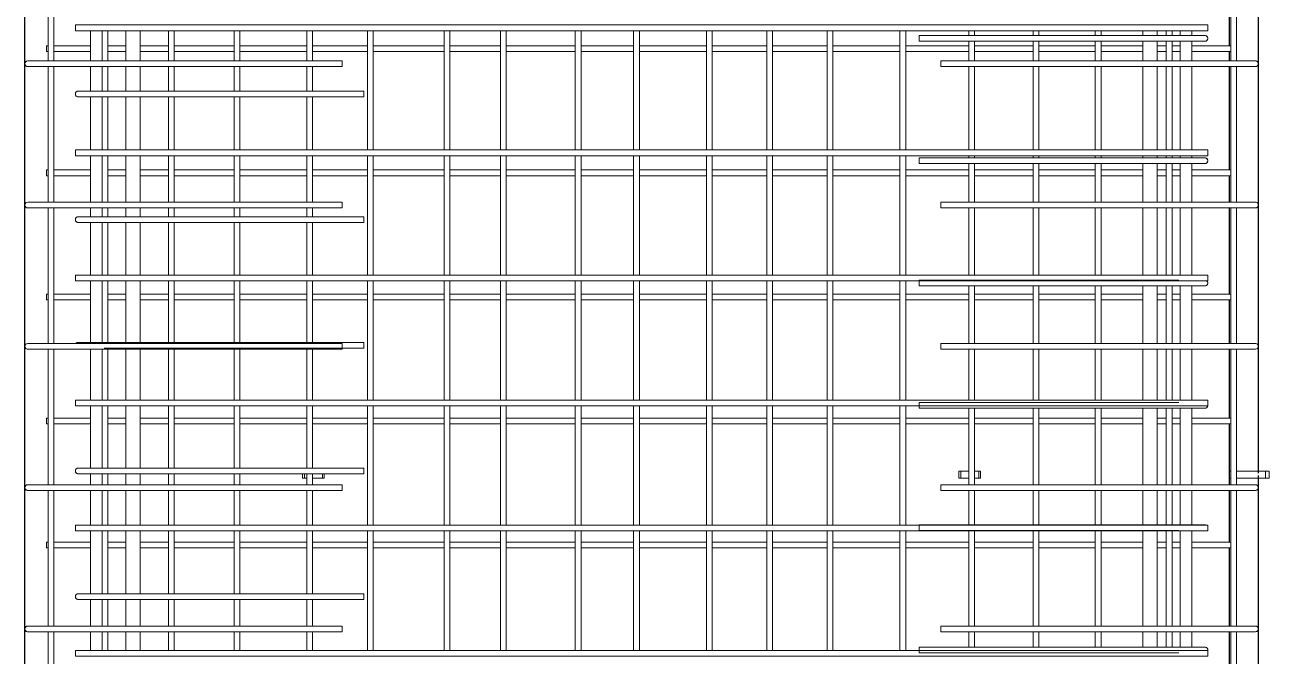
# Model space of a CAD drawing. Header units: millimetres. Extents: x 840 to 20197, y -2485 to 18696.
# Drawn here: x 2609 to 4334, y 1409 to 2283 of the extents above; entities that cross this region are included whole.
import ezdxf

# ---------------------------------------------------------------- set-up
doc = ezdxf.new("R2010")
doc.units = ezdxf.units.MM
doc.linetypes.add('Dash', pattern=[6.36, 3.18, -3.18])
for name, color, linetype, lineweight in [('A-GENM', 13, 'Continuous', 18), ('A-WALL', 113, 'Continuous', 25), ('A-WALL-HDLN', 110, 'Dash', 25), ('S-RBAR', 171, 'Continuous', 18)]:
    doc.layers.add(name, color=color, linetype=linetype, lineweight=lineweight)

# ---------------------------------------------------------------- blocks, each defined once
blk = doc.blocks.new('RR spread anchor face based - RR-SA-2_5-150-V2-Elevation Front Copy 1')
at = {"layer": 'A-GENM'}
for p, q in [((2993.8, 1655), (2993.8, 1661.1)), ((2996.3, 1661.1), (2996.3, 1655)), ((3021.3, 1661.1), (3021.3, 1655)), ((3023.8, 1661.1), (3023.8, 1655)), ((2996.3, 1655), (2993.8, 1655)), ((2999.6, 1655), (2996.3, 1655)), ((3021.3, 1655), (3007.6, 1655)), ((3023.8, 1655), (3021.3, 1655))]:
    blk.add_line(p, q, dxfattribs=at)
blk = doc.blocks.new('RR spread anchor face based - RR-SA-2_5-150-V1-Elevation Front Copy 1')
at = {"layer": 'A-GENM'}
for p, q in [((3903.8, 3140), (3906.3, 3140)), ((3903.8, 3130), (3903.8, 3140)), ((3906.3, 3140), (3917.3, 3140)), ((3906.3, 3140), (3906.3, 3130)), ((3925.3, 3140), (3931.3, 3140)), ((3931.3, 3140), (3933.8, 3140)), ((3931.3, 3140), (3931.3, 3130)), ((3933.8, 3140), (3933.8, 3130)), ((3906.3, 3130), (3903.8, 3130)), ((3917.3, 3130), (3906.3, 3130)), ((3931.3, 3130), (3925.3, 3130)), ((3933.8, 3130), (3931.3, 3130))]:
    blk.add_line(p, q, dxfattribs=at)
blk = doc.blocks.new('RR spread anchor face based - RR-SA-3_0-200-1726827-Elevation Front Copy 1')
at = {"layer": 'A-GENM'}
for p, q in [((4278.8, 3140), (4280.8, 3140)), ((4288.8, 3140), (4328.8, 3140)), ((4328.8, 3140), (4333.8, 3140)), ((4328.8, 3130), (4328.8, 3140)), ((4333.8, 3130), (4333.8, 3140)), ((4280.8, 3130), (4278.8, 3130)), ((4328.8, 3130), (4288.8, 3130)), ((4333.8, 3130), (4328.8, 3130))]:
    blk.add_line(p, q, dxfattribs=at)

msp = doc.modelspace()

# ---------------------------------------------------------------- linework, layer by layer
at = {"layer": 'A-WALL'}
for p, q in [((2608.8, -1395), (2608.8, 3660)), ((4318.8, 3130), (4318.8, 1665)), ((4278.8, 2254.3), (4278.8, 2418.2)), ((4278.8, 2233.4), (4278.8, 2246.3)), ((4278.8, 2082.3), (4278.8, 2225.4)), ((4278.8, 2037.6), (4278.8, 2074.3)), ((4278.8, 1910.3), (4278.8, 2029.6)), ((4278.8, 1841.8), (4278.8, 1902.3)), ((4278.8, 1738.4), (4278.8, 1833.8)), ((4278.8, 1646), (4278.8, 1730.4)), ((4318.8, 1655), (4318.8, 649.9)), ((4278.8, 1566.4), (4278.8, 1638)), ((4278.8, 1450.2), (4278.8, 1558.4)), ((4278.8, 1394.4), (4278.8, 1442.2))]:
    msp.add_line(p, q, dxfattribs=at)
at = {"layer": 'A-WALL-HDLN'}
msp.add_line((4318.8, 1665), (4318.8, 1655), dxfattribs=at)
at = {"layer": 'S-RBAR'}
for p, q in [((2641.1, 2233.4), (2641.1, 2421.2)), ((2649.1, 2233.4), (2649.1, 2421.2)), ((4280.8, 2233.4), (4280.8, 2421.2)), ((4288.8, 2233.4), (4288.8, 2421.2)), ((2678.8, 2283.2), (4248.8, 2283.2)), ((2678.8, 2275.2), (2678.8, 2283.2)), ((4248.8, 2275.2), (4248.8, 2283.2)), ((2678.8, 2275.2), (4248.8, 2275.2)), ((2699.8, 2233.4), (2699.8, 2275.2)), ((2715.8, 2233.4), (2715.8, 2275.2)), ((2715.9, 2233.4), (2715.9, 2275.2)), ((2723.9, 2233.4), (2723.9, 2275.2)), ((2748.8, 2233.4), (2748.8, 2275.2)), ((2768.8, 2233.4), (2768.8, 2275.2)), ((2807.8, 2233.4), (2807.8, 2275.2)), ((2815.8, 2233.4), (2815.8, 2275.2)), ((2898.9, 2233.4), (2898.9, 2275.2)), ((2906.9, 2233.4), (2906.9, 2275.2)), ((2999.6, 2233.4), (2999.6, 2275.2)), ((3007.6, 2233.4), (3007.6, 2275.2)), ((3083.6, 2109.9), (3083.6, 2275.2)), ((3091.6, 2109.9), (3091.6, 2275.2)), ((3190.1, 2109.9), (3190.1, 2275.2)), ((3198.1, 2109.9), (3198.1, 2275.2)), ((3268.2, 2109.9), (3268.2, 2275.2)), ((3276.2, 2109.9), (3276.2, 2275.2)), ((3371.9, 2109.9), (3371.9, 2275.2)), ((3379.9, 2109.9), (3379.9, 2275.2)), ((3452.8, 2109.9), (3452.8, 2275.2)), ((3460.8, 2109.9), (3460.8, 2275.2)), ((3553.7, 2109.9), (3553.7, 2275.2)), ((3561.7, 2109.9), (3561.7, 2275.2)), ((3637.4, 2109.9), (3637.4, 2275.2)), ((3645.4, 2109.9), (3645.4, 2275.2)), ((3721.1, 2109.9), (3721.1, 2275.2)), ((3729.1, 2109.9), (3729.1, 2275.2)), ((3822, 2109.9), (3822, 2275.2)), ((3830, 2109.9), (3830, 2275.2)), ((4208.8, 2268.5), (3848.8, 2268.5)), ((3848.8, 2268.5), (3848.8, 2260.5)), ((4208.8, 2260.5), (3848.8, 2260.5)), ((3917.3, 2268.5), (3917.3, 2275.2)), ((3917.3, 2233.4), (3917.3, 2260.5)), ((3925.3, 2268.5), (3925.3, 2275.2)), ((3925.3, 2233.4), (3925.3, 2260.5)), ((4006.6, 2268.5), (4006.6, 2275.2)), ((4006.6, 2233.4), (4006.6, 2260.5)), ((4014.6, 2268.5), (4014.6, 2275.2)), ((4014.6, 2233.4), (4014.6, 2260.5)), ((4092.8, 2268.5), (4092.8, 2275.2)), ((4092.8, 2233.4), (4092.8, 2260.5)), ((4100.8, 2268.5), (4100.8, 2275.2)), ((4100.8, 2233.4), (4100.8, 2260.5)), ((4158.8, 2268.5), (4158.8, 2275.2)), ((4158.8, 2233.4), (4158.8, 2260.5)), ((4178.8, 2268.5), (4178.8, 2275.2)), ((4178.8, 2233.4), (4178.8, 2260.5)), ((4191.2, 2268.5), (4191.2, 2275.2)), ((4191.2, 2233.4), (4191.2, 2260.5)), ((4199.2, 2268.5), (4199.2, 2275.2)), ((4199.2, 2233.4), (4199.2, 2260.5)), ((4208.8, 2268.5), (4244.8, 2268.5)), ((4208.8, 2260.5), (4244.8, 2260.5)), ((4210.6, 2268.5), (4210.6, 2275.2)), ((4210.6, 2233.4), (4210.6, 2260.5)), ((4226.6, 2268.5), (4226.6, 2275.2)), ((4226.6, 2233.4), (4226.6, 2260.5)), ((2638.8, 2254.3), (2641.1, 2254.3)), ((2638.8, 2246.3), (2638.8, 2254.3)), ((2638.8, 2246.3), (2641.1, 2246.3)), ((2649.1, 2254.3), (2699.8, 2254.3)), ((2649.1, 2246.3), (2699.8, 2246.3)), ((2723.9, 2254.3), (2748.8, 2254.3)), ((2723.9, 2246.3), (2748.8, 2246.3)), ((2768.8, 2254.3), (2807.8, 2254.3)), ((2768.8, 2246.3), (2807.8, 2246.3)), ((2815.8, 2254.3), (2898.9, 2254.3)), ((2815.8, 2246.3), (2898.9, 2246.3)), ((2906.9, 2254.3), (2999.6, 2254.3)), ((2906.9, 2246.3), (2999.6, 2246.3)), ((3007.6, 2254.3), (3083.6, 2254.3)), ((3007.6, 2246.3), (3083.6, 2246.3)), ((3091.6, 2254.3), (3190.1, 2254.3)), ((3091.6, 2246.3), (3190.1, 2246.3)), ((3198.1, 2254.3), (3268.2, 2254.3)), ((3198.1, 2246.3), (3268.2, 2246.3)), ((3276.2, 2254.3), (3371.9, 2254.3)), ((3276.2, 2246.3), (3371.9, 2246.3)), ((3379.9, 2254.3), (3452.8, 2254.3)), ((3379.9, 2246.3), (3452.8, 2246.3)), ((3460.8, 2254.3), (3553.7, 2254.3)), ((3460.8, 2246.3), (3553.7, 2246.3)), ((3561.7, 2254.3), (3637.4, 2254.3)), ((3561.7, 2246.3), (3637.4, 2246.3)), ((3645.4, 2254.3), (3721.1, 2254.3)), ((3645.4, 2246.3), (3721.1, 2246.3)), ((3729.1, 2254.3), (3822, 2254.3)), ((3729.1, 2246.3), (3822, 2246.3)), ((3830, 2254.3), (3917.3, 2254.3)), ((3830, 2246.3), (3917.3, 2246.3)), ((3925.3, 2254.3), (4006.6, 2254.3)), ((3925.3, 2246.3), (4006.6, 2246.3)), ((4014.6, 2254.3), (4092.8, 2254.3)), ((4014.6, 2246.3), (4092.8, 2246.3)), ((4100.8, 2254.3), (4158.8, 2254.3)), ((4100.8, 2246.3), (4158.8, 2246.3)), ((4178.8, 2254.3), (4191.2, 2254.3)), ((4178.8, 2246.3), (4191.2, 2246.3)), ((4199.2, 2254.3), (4210.6, 2254.3)), ((4199.2, 2246.3), (4210.6, 2246.3)), ((4226.6, 2254.3), (4280.8, 2254.3)), ((4226.6, 2246.3), (4280.8, 2246.3)), ((2632.8, 2233.4), (2612.8, 2233.4)), ((2632.8, 2225.4), (2612.8, 2225.4)), ((2632.8, 2233.4), (3048.8, 2233.4)), ((2632.8, 2225.4), (3048.8, 2225.4)), ((2641.1, 2037.6), (2641.1, 2225.4)), ((2649.1, 2037.6), (2649.1, 2225.4)), ((2699.8, 2191.5), (2699.8, 2225.4)), ((2715.8, 2191.5), (2715.8, 2225.4)), ((2715.9, 2191.5), (2715.9, 2225.4)), ((2723.9, 2191.5), (2723.9, 2225.4)), ((2748.8, 2191.5), (2748.8, 2225.4)), ((2768.8, 2191.5), (2768.8, 2225.4)), ((2807.8, 2191.5), (2807.8, 2225.4)), ((2815.8, 2191.5), (2815.8, 2225.4)), ((2898.9, 2191.5), (2898.9, 2225.4)), ((2906.9, 2191.5), (2906.9, 2225.4)), ((2999.6, 2191.5), (2999.6, 2225.4)), ((3007.6, 2191.5), (3007.6, 2225.4)), ((3048.8, 2225.4), (3048.8, 2233.4)), ((4294.8, 2233.4), (3878.8, 2233.4)), ((3878.8, 2233.4), (3878.8, 2225.4)), ((4294.8, 2225.4), (3878.8, 2225.4)), ((3917.3, 2109.9), (3917.3, 2225.4)), ((3925.3, 2109.9), (3925.3, 2225.4)), ((4006.6, 2109.9), (4006.6, 2225.4)), ((4014.6, 2109.9), (4014.6, 2225.4)), ((4092.8, 2109.9), (4092.8, 2225.4)), ((4100.8, 2109.9), (4100.8, 2225.4)), ((4158.8, 2109.9), (4158.8, 2225.4)), ((4178.8, 2109.9), (4178.8, 2225.4)), ((4191.2, 2109.9), (4191.2, 2225.4)), ((4199.2, 2109.9), (4199.2, 2225.4)), ((4210.6, 2109.9), (4210.6, 2225.4)), ((4226.6, 2109.9), (4226.6, 2225.4)), ((4280.8, 2037.6), (4280.8, 2225.4)), ((4288.8, 2037.6), (4288.8, 2225.4)), ((4294.8, 2233.4), (4314.8, 2233.4)), ((4294.8, 2225.4), (4314.8, 2225.4)), ((2718.8, 2191.5), (2682.8, 2191.5)), ((2718.8, 2191.5), (3078.8, 2191.5)), ((3078.8, 2183.5), (3078.8, 2191.5)), ((2718.8, 2183.5), (2682.8, 2183.5)), ((2699.8, 2109.9), (2699.8, 2183.5)), ((2715.8, 2109.9), (2715.8, 2183.5)), ((2715.9, 2109.9), (2715.9, 2183.5)), ((2718.8, 2183.5), (3078.8, 2183.5)), ((2723.9, 2109.9), (2723.9, 2183.5)), ((2748.8, 2109.9), (2748.8, 2183.5)), ((2768.8, 2109.9), (2768.8, 2183.5)), ((2807.8, 2109.9), (2807.8, 2183.5)), ((2815.8, 2109.9), (2815.8, 2183.5)), ((2898.9, 2109.9), (2898.9, 2183.5)), ((2906.9, 2109.9), (2906.9, 2183.5)), ((2999.6, 2109.9), (2999.6, 2183.5)), ((3007.6, 2109.9), (3007.6, 2183.5)), ((2678.8, 2109.9), (4248.8, 2109.9)), ((2678.8, 2101.9), (2678.8, 2109.9)), ((4248.8, 2101.9), (4248.8, 2109.9)), ((2678.8, 2101.9), (4248.8, 2101.9)), ((2699.8, 2037.6), (2699.8, 2101.9)), ((2715.8, 2037.6), (2715.8, 2101.9)), ((2715.9, 2037.6), (2715.9, 2101.9)), ((2723.9, 2037.6), (2723.9, 2101.9)), ((2748.8, 2037.6), (2748.8, 2101.9)), ((2768.8, 2037.6), (2768.8, 2101.9)), ((2807.8, 2037.6), (2807.8, 2101.9)), ((2815.8, 2037.6), (2815.8, 2101.9)), ((2898.9, 2037.6), (2898.9, 2101.9)), ((2906.9, 2037.6), (2906.9, 2101.9)), ((2999.6, 2037.6), (2999.6, 2101.9)), ((3007.6, 2037.6), (3007.6, 2101.9)), ((3083.6, 1936.6), (3083.6, 2101.9)), ((3091.6, 1936.6), (3091.6, 2101.9)), ((3190.1, 1936.6), (3190.1, 2101.9)), ((3198.1, 1936.6), (3198.1, 2101.9)), ((3268.2, 1936.6), (3268.2, 2101.9)), ((3276.2, 1936.6), (3276.2, 2101.9)), ((3371.9, 1936.6), (3371.9, 2101.9)), ((3379.9, 1936.6), (3379.9, 2101.9)), ((3452.8, 1936.6), (3452.8, 2101.9)), ((3460.8, 1936.6), (3460.8, 2101.9)), ((3553.7, 1936.6), (3553.7, 2101.9)), ((3561.7, 1936.6), (3561.7, 2101.9)), ((3637.4, 1936.6), (3637.4, 2101.9)), ((3645.4, 1936.6), (3645.4, 2101.9)), ((3721.1, 1936.6), (3721.1, 2101.9)), ((3729.1, 1936.6), (3729.1, 2101.9)), ((3822, 1936.6), (3822, 2101.9)), ((3830, 1936.6), (3830, 2101.9)), ((4208.8, 2099), (3848.8, 2099)), ((3848.8, 2099), (3848.8, 2091)), ((4208.8, 2091), (3848.8, 2091)), ((3917.3, 2099), (3917.3, 2101.9)), ((3917.3, 2037.6), (3917.3, 2091)), ((3925.3, 2099), (3925.3, 2101.9)), ((3925.3, 2037.6), (3925.3, 2091)), ((4006.6, 2099), (4006.6, 2101.9)), ((4006.6, 2037.6), (4006.6, 2091)), ((4014.6, 2099), (4014.6, 2101.9)), ((4014.6, 2037.6), (4014.6, 2091)), ((4092.8, 2099), (4092.8, 2101.9)), ((4092.8, 2037.6), (4092.8, 2091)), ((4100.8, 2099), (4100.8, 2101.9)), ((4100.8, 2037.6), (4100.8, 2091)), ((4158.8, 2099), (4158.8, 2101.9)), ((4158.8, 2037.6), (4158.8, 2091)), ((4178.8, 2099), (4178.8, 2101.9)), ((4178.8, 2037.6), (4178.8, 2091)), ((4191.2, 2099), (4191.2, 2101.9)), ((4191.2, 2037.6), (4191.2, 2091)), ((4199.2, 2099), (4199.2, 2101.9)), ((4199.2, 2037.6), (4199.2, 2091)), ((4208.8, 2099), (4244.8, 2099)), ((4208.8, 2091), (4244.8, 2091)), ((4210.6, 2099), (4210.6, 2101.9)), ((4210.6, 2037.6), (4210.6, 2091)), ((4226.6, 2099), (4226.6, 2101.9)), ((4226.6, 2037.6), (4226.6, 2091)), ((2638.8, 2082.3), (2641.1, 2082.3)), ((2638.8, 2074.3), (2638.8, 2082.3)), ((2638.8, 2074.3), (2641.1, 2074.3)), ((2649.1, 2082.3), (2699.8, 2082.3)), ((2649.1, 2074.3), (2699.8, 2074.3)), ((2723.9, 2082.3), (2748.8, 2082.3)), ((2723.9, 2074.3), (2748.8, 2074.3)), ((2768.8, 2082.3), (2807.8, 2082.3)), ((2768.8, 2074.3), (2807.8, 2074.3)), ((2815.8, 2082.3), (2898.9, 2082.3)), ((2815.8, 2074.3), (2898.9, 2074.3)), ((2906.9, 2082.3), (2999.6, 2082.3)), ((2906.9, 2074.3), (2999.6, 2074.3)), ((3007.6, 2082.3), (3083.6, 2082.3)), ((3007.6, 2074.3), (3083.6, 2074.3)), ((3091.6, 2082.3), (3190.1, 2082.3)), ((3091.6, 2074.3), (3190.1, 2074.3)), ((3198.1, 2082.3), (3268.2, 2082.3)), ((3198.1, 2074.3), (3268.2, 2074.3)), ((3276.2, 2082.3), (3371.9, 2082.3)), ((3276.2, 2074.3), (3371.9, 2074.3)), ((3379.9, 2082.3), (3452.8, 2082.3)), ((3379.9, 2074.3), (3452.8, 2074.3)), ((3460.8, 2082.3), (3553.7, 2082.3)), ((3460.8, 2074.3), (3553.7, 2074.3)), ((3561.7, 2082.3), (3637.4, 2082.3)), ((3561.7, 2074.3), (3637.4, 2074.3)), ((3645.4, 2082.3), (3721.1, 2082.3)), ((3645.4, 2074.3), (3721.1, 2074.3)), ((3729.1, 2082.3), (3822, 2082.3)), ((3729.1, 2074.3), (3822, 2074.3)), ((3830, 2082.3), (3917.3, 2082.3)), ((3830, 2074.3), (3917.3, 2074.3)), ((3925.3, 2082.3), (4006.6, 2082.3)), ((3925.3, 2074.3), (4006.6, 2074.3)), ((4014.6, 2082.3), (4092.8, 2082.3)), ((4014.6, 2074.3), (4092.8, 2074.3)), ((4100.8, 2082.3), (4158.8, 2082.3)), ((4100.8, 2074.3), (4158.8, 2074.3)), ((4178.8, 2082.3), (4191.2, 2082.3)), ((4178.8, 2074.3), (4191.2, 2074.3)), ((4199.2, 2082.3), (4210.6, 2082.3)), ((4199.2, 2074.3), (4210.6, 2074.3)), ((4226.6, 2082.3), (4280.8, 2082.3)), ((4226.6, 2074.3), (4280.8, 2074.3)), ((2632.8, 2037.6), (2612.8, 2037.6)), ((2632.8, 2037.6), (3048.8, 2037.6)), ((3048.8, 2029.6), (3048.8, 2037.6)), ((4294.8, 2037.6), (3878.8, 2037.6)), ((3878.8, 2037.6), (3878.8, 2029.6)), ((4294.8, 2037.6), (4314.8, 2037.6)), ((2632.8, 2029.6), (2612.8, 2029.6)), ((2632.8, 2029.6), (3048.8, 2029.6)), ((2641.1, 1841.8), (2641.1, 2029.6)), ((2649.1, 1841.8), (2649.1, 2029.6)), ((2699.8, 2017.4), (2699.8, 2029.6)), ((2715.8, 2017.4), (2715.8, 2029.6)), ((2715.9, 2017.4), (2715.9, 2029.6)), ((2723.9, 2017.4), (2723.9, 2029.6)), ((2748.8, 2017.4), (2748.8, 2029.6)), ((2768.8, 2017.4), (2768.8, 2029.6)), ((2807.8, 2017.4), (2807.8, 2029.6)), ((2815.8, 2017.4), (2815.8, 2029.6)), ((2898.9, 2017.4), (2898.9, 2029.6)), ((2906.9, 2017.4), (2906.9, 2029.6)), ((2999.6, 2017.4), (2999.6, 2029.6)), ((3007.6, 2017.4), (3007.6, 2029.6)), ((4294.8, 2029.6), (3878.8, 2029.6)), ((3917.3, 1936.6), (3917.3, 2029.6)), ((3925.3, 1936.6), (3925.3, 2029.6)), ((4006.6, 1936.6), (4006.6, 2029.6)), ((4014.6, 1936.6), (4014.6, 2029.6)), ((4092.8, 1936.6), (4092.8, 2029.6)), ((4100.8, 1936.6), (4100.8, 2029.6)), ((4158.8, 1936.6), (4158.8, 2029.6)), ((4178.8, 1936.6), (4178.8, 2029.6)), ((4191.2, 1936.6), (4191.2, 2029.6)), ((4199.2, 1936.6), (4199.2, 2029.6)), ((4210.6, 1936.6), (4210.6, 2029.6)), ((4226.6, 1936.6), (4226.6, 2029.6)), ((4280.8, 1841.8), (4280.8, 2029.6)), ((4288.8, 1841.8), (4288.8, 2029.6)), ((4294.8, 2029.6), (4314.8, 2029.6)), ((2718.8, 2017.4), (2682.8, 2017.4)), ((2718.8, 2009.4), (2682.8, 2009.4)), ((2699.8, 1936.6), (2699.8, 2009.4)), ((2715.8, 1936.6), (2715.8, 2009.4)), ((2715.9, 1936.6), (2715.9, 2009.4)), ((2718.8, 2017.4), (3078.8, 2017.4)), ((2718.8, 2009.4), (3078.8, 2009.4)), ((2723.9, 1936.6), (2723.9, 2009.4)), ((2748.8, 1936.6), (2748.8, 2009.4)), ((2768.8, 1936.6), (2768.8, 2009.4)), ((2807.8, 1936.6), (2807.8, 2009.4)), ((2815.8, 1936.6), (2815.8, 2009.4)), ((2898.9, 1936.6), (2898.9, 2009.4)), ((2906.9, 1936.6), (2906.9, 2009.4)), ((2999.6, 1936.6), (2999.6, 2009.4)), ((3007.6, 1936.6), (3007.6, 2009.4)), ((3078.8, 2009.4), (3078.8, 2017.4)), ((2678.8, 1936.6), (4248.8, 1936.6)), ((2678.8, 1928.6), (2678.8, 1936.6)), ((4248.8, 1928.6), (4248.8, 1936.6)), ((2678.8, 1928.6), (4248.8, 1928.6)), ((2699.8, 1843.3), (2699.8, 1928.6)), ((2715.8, 1843.3), (2715.8, 1928.6)), ((2715.9, 1843.3), (2715.9, 1928.6)), ((2723.9, 1843.3), (2723.9, 1928.6)), ((2748.8, 1843.3), (2748.8, 1928.6)), ((2768.8, 1843.3), (2768.8, 1928.6)), ((2807.8, 1843.3), (2807.8, 1928.6)), ((2815.8, 1843.3), (2815.8, 1928.6)), ((2898.9, 1843.3), (2898.9, 1928.6)), ((2906.9, 1843.3), (2906.9, 1928.6)), ((2999.6, 1843.3), (2999.6, 1928.6)), ((3007.6, 1843.3), (3007.6, 1928.6)), ((3083.6, 1763.2), (3083.6, 1928.6)), ((3091.6, 1763.2), (3091.6, 1928.6)), ((3190.1, 1763.2), (3190.1, 1928.6)), ((3198.1, 1763.2), (3198.1, 1928.6)), ((3268.2, 1763.2), (3268.2, 1928.6)), ((3276.2, 1763.2), (3276.2, 1928.6)), ((3371.9, 1763.2), (3371.9, 1928.6)), ((3379.9, 1763.2), (3379.9, 1928.6)), ((3452.8, 1763.2), (3452.8, 1928.6)), ((3460.8, 1763.2), (3460.8, 1928.6)), ((3553.7, 1763.2), (3553.7, 1928.6)), ((3561.7, 1763.2), (3561.7, 1928.6)), ((3637.4, 1763.2), (3637.4, 1928.6)), ((3645.4, 1763.2), (3645.4, 1928.6)), ((3721.1, 1763.2), (3721.1, 1928.6)), ((3729.1, 1763.2), (3729.1, 1928.6)), ((3822, 1763.2), (3822, 1928.6)), ((3830, 1763.2), (3830, 1928.6)), ((4208.8, 1929.5), (3848.8, 1929.5)), ((3848.8, 1929.5), (3848.8, 1921.5)), ((4208.8, 1921.5), (3848.8, 1921.5)), ((3917.3, 1841.8), (3917.3, 1921.5)), ((3925.3, 1841.8), (3925.3, 1921.5)), ((4006.6, 1841.8), (4006.6, 1921.5)), ((4014.6, 1841.8), (4014.6, 1921.5)), ((4092.8, 1841.8), (4092.8, 1921.5)), ((4100.8, 1841.8), (4100.8, 1921.5)), ((4158.8, 1841.8), (4158.8, 1921.5)), ((4178.8, 1841.8), (4178.8, 1921.5)), ((4191.2, 1841.8), (4191.2, 1921.5)), ((4199.2, 1841.8), (4199.2, 1921.5)), ((4208.8, 1921.5), (4244.8, 1921.5)), ((4210.6, 1841.8), (4210.6, 1921.5)), ((4226.6, 1841.8), (4226.6, 1921.5)), ((2638.8, 1910.3), (2641.1, 1910.3)), ((2638.8, 1902.3), (2638.8, 1910.3)), ((2638.8, 1902.3), (2641.1, 1902.3)), ((2649.1, 1910.3), (2699.8, 1910.3)), ((2649.1, 1902.3), (2699.8, 1902.3)), ((2723.9, 1910.3), (2748.8, 1910.3)), ((2723.9, 1902.3), (2748.8, 1902.3)), ((2768.8, 1910.3), (2807.8, 1910.3)), ((2768.8, 1902.3), (2807.8, 1902.3)), ((2815.8, 1910.3), (2898.9, 1910.3)), ((2815.8, 1902.3), (2898.9, 1902.3)), ((2906.9, 1910.3), (2999.6, 1910.3)), ((2906.9, 1902.3), (2999.6, 1902.3)), ((3007.6, 1910.3), (3083.6, 1910.3)), ((3007.6, 1902.3), (3083.6, 1902.3)), ((3091.6, 1910.3), (3190.1, 1910.3)), ((3091.6, 1902.3), (3190.1, 1902.3)), ((3198.1, 1910.3), (3268.2, 1910.3)), ((3198.1, 1902.3), (3268.2, 1902.3)), ((3276.2, 1910.3), (3371.9, 1910.3)), ((3276.2, 1902.3), (3371.9, 1902.3)), ((3379.9, 1910.3), (3452.8, 1910.3)), ((3379.9, 1902.3), (3452.8, 1902.3)), ((3460.8, 1910.3), (3553.7, 1910.3)), ((3460.8, 1902.3), (3553.7, 1902.3)), ((3561.7, 1910.3), (3637.4, 1910.3)), ((3561.7, 1902.3), (3637.4, 1902.3)), ((3645.4, 1910.3), (3721.1, 1910.3)), ((3645.4, 1902.3), (3721.1, 1902.3)), ((3729.1, 1910.3), (3822, 1910.3)), ((3729.1, 1902.3), (3822, 1902.3)), ((3830, 1910.3), (3917.3, 1910.3)), ((3830, 1902.3), (3917.3, 1902.3)), ((3925.3, 1910.3), (4006.6, 1910.3)), ((3925.3, 1902.3), (4006.6, 1902.3)), ((4014.6, 1910.3), (4092.8, 1910.3)), ((4014.6, 1902.3), (4092.8, 1902.3)), ((4100.8, 1910.3), (4158.8, 1910.3)), ((4100.8, 1902.3), (4158.8, 1902.3)), ((4178.8, 1910.3), (4191.2, 1910.3)), ((4178.8, 1902.3), (4191.2, 1902.3)), ((4199.2, 1910.3), (4210.6, 1910.3)), ((4199.2, 1902.3), (4210.6, 1902.3)), ((4226.6, 1910.3), (4280.8, 1910.3)), ((4226.6, 1902.3), (4280.8, 1902.3)), ((2632.8, 1841.8), (2612.8, 1841.8)), ((2632.8, 1833.8), (2612.8, 1833.8)), ((2632.8, 1841.8), (3048.8, 1841.8)), ((2632.8, 1833.8), (3048.8, 1833.8)), ((2641.1, 1646), (2641.1, 1833.8)), ((2649.1, 1646), (2649.1, 1833.8)), ((2718.8, 1843.3), (2682.8, 1843.3)), ((2699.8, 1763.2), (2699.8, 1833.8)), ((2715.8, 1763.2), (2715.8, 1833.8)), ((2715.9, 1763.2), (2715.9, 1833.8)), ((2718.8, 1843.3), (3078.8, 1843.3)), ((2718.8, 1835.3), (3078.8, 1835.3)), ((2723.9, 1763.2), (2723.9, 1833.8)), ((2748.8, 1763.2), (2748.8, 1833.8)), ((2768.8, 1763.2), (2768.8, 1833.8)), ((2807.8, 1763.2), (2807.8, 1833.8)), ((2815.8, 1763.2), (2815.8, 1833.8)), ((2898.9, 1763.2), (2898.9, 1833.8)), ((2906.9, 1763.2), (2906.9, 1833.8)), ((2999.6, 1763.2), (2999.6, 1833.8)), ((3007.6, 1763.2), (3007.6, 1833.8)), ((3048.8, 1833.8), (3048.8, 1841.8)), ((3078.8, 1835.3), (3078.8, 1843.3)), ((4294.8, 1841.8), (3878.8, 1841.8)), ((3878.8, 1841.8), (3878.8, 1833.8)), ((4294.8, 1833.8), (3878.8, 1833.8)), ((3917.3, 1763.2), (3917.3, 1833.8)), ((3925.3, 1763.2), (3925.3, 1833.8)), ((4006.6, 1763.2), (4006.6, 1833.8)), ((4014.6, 1763.2), (4014.6, 1833.8)), ((4092.8, 1763.2), (4092.8, 1833.8)), ((4100.8, 1763.2), (4100.8, 1833.8)), ((4158.8, 1763.2), (4158.8, 1833.8)), ((4178.8, 1763.2), (4178.8, 1833.8)), ((4191.2, 1763.2), (4191.2, 1833.8)), ((4199.2, 1763.2), (4199.2, 1833.8)), ((4210.6, 1763.2), (4210.6, 1833.8)), ((4226.6, 1763.2), (4226.6, 1833.8)), ((4280.8, 1646), (4280.8, 1833.8)), ((4288.8, 1646), (4288.8, 1833.8)), ((4294.8, 1841.8), (4314.8, 1841.8)), ((4294.8, 1833.8), (4314.8, 1833.8)), ((2678.8, 1763.2), (4248.8, 1763.2)), ((2678.8, 1755.2), (2678.8, 1763.2)), ((4208.8, 1760), (3848.8, 1760)), ((3848.8, 1760), (3848.8, 1752)), ((4248.8, 1755.2), (4248.8, 1763.2)), ((2678.8, 1755.2), (4248.8, 1755.2)), ((2699.8, 1669.1), (2699.8, 1755.2)), ((2715.8, 1669.1), (2715.8, 1755.2)), ((2715.9, 1669.1), (2715.9, 1755.2)), ((2723.9, 1669.1), (2723.9, 1755.2)), ((2748.8, 1669.1), (2748.8, 1755.2)), ((2768.8, 1669.1), (2768.8, 1755.2)), ((2807.8, 1669.1), (2807.8, 1755.2)), ((2815.8, 1669.1), (2815.8, 1755.2)), ((2898.9, 1669.1), (2898.9, 1755.2)), ((2906.9, 1669.1), (2906.9, 1755.2)), ((2999.6, 1669.1), (2999.6, 1755.2)), ((3007.6, 1669.1), (3007.6, 1755.2)), ((3083.6, 1589.9), (3083.6, 1755.2)), ((3091.6, 1589.9), (3091.6, 1755.2)), ((3190.1, 1589.9), (3190.1, 1755.2)), ((3198.1, 1589.9), (3198.1, 1755.2)), ((3268.2, 1589.9), (3268.2, 1755.2)), ((3276.2, 1589.9), (3276.2, 1755.2)), ((3371.9, 1589.9), (3371.9, 1755.2)), ((3379.9, 1589.9), (3379.9, 1755.2)), ((3452.8, 1589.9), (3452.8, 1755.2)), ((3460.8, 1589.9), (3460.8, 1755.2)), ((3553.7, 1589.9), (3553.7, 1755.2)), ((3561.7, 1589.9), (3561.7, 1755.2)), ((3637.4, 1589.9), (3637.4, 1755.2)), ((3645.4, 1589.9), (3645.4, 1755.2)), ((3721.1, 1589.9), (3721.1, 1755.2)), ((3729.1, 1589.9), (3729.1, 1755.2)), ((3822, 1589.9), (3822, 1755.2)), ((3830, 1589.9), (3830, 1755.2)), ((4208.8, 1752), (3848.8, 1752)), ((3917.3, 1646), (3917.3, 1752)), ((3925.3, 1646), (3925.3, 1752)), ((4006.6, 1646), (4006.6, 1752)), ((4014.6, 1646), (4014.6, 1752)), ((4092.8, 1646), (4092.8, 1752)), ((4100.8, 1646), (4100.8, 1752)), ((4158.8, 1646), (4158.8, 1752)), ((4178.8, 1646), (4178.8, 1752)), ((4191.2, 1646), (4191.2, 1752)), ((4199.2, 1646), (4199.2, 1752)), ((4208.8, 1752), (4244.8, 1752)), ((4210.6, 1646), (4210.6, 1752)), ((4226.6, 1646), (4226.6, 1752)), ((2638.8, 1738.4), (2641.1, 1738.4)), ((2638.8, 1730.4), (2638.8, 1738.4)), ((2638.8, 1730.4), (2641.1, 1730.4)), ((2649.1, 1738.4), (2699.8, 1738.4)), ((2649.1, 1730.4), (2699.8, 1730.4)), ((2723.9, 1738.4), (2748.8, 1738.4)), ((2723.9, 1730.4), (2748.8, 1730.4)), ((2768.8, 1738.4), (2807.8, 1738.4)), ((2768.8, 1730.4), (2807.8, 1730.4)), ((2815.8, 1738.4), (2898.9, 1738.4)), ((2815.8, 1730.4), (2898.9, 1730.4)), ((2906.9, 1738.4), (2999.6, 1738.4)), ((2906.9, 1730.4), (2999.6, 1730.4)), ((3007.6, 1738.4), (3083.6, 1738.4)), ((3007.6, 1730.4), (3083.6, 1730.4)), ((3091.6, 1738.4), (3190.1, 1738.4)), ((3091.6, 1730.4), (3190.1, 1730.4)), ((3198.1, 1738.4), (3268.2, 1738.4)), ((3198.1, 1730.4), (3268.2, 1730.4)), ((3276.2, 1738.4), (3371.9, 1738.4)), ((3276.2, 1730.4), (3371.9, 1730.4)), ((3379.9, 1738.4), (3452.8, 1738.4)), ((3379.9, 1730.4), (3452.8, 1730.4)), ((3460.8, 1738.4), (3553.7, 1738.4)), ((3460.8, 1730.4), (3553.7, 1730.4)), ((3561.7, 1738.4), (3637.4, 1738.4)), ((3561.7, 1730.4), (3637.4, 1730.4)), ((3645.4, 1738.4), (3721.1, 1738.4)), ((3645.4, 1730.4), (3721.1, 1730.4)), ((3729.1, 1738.4), (3822, 1738.4)), ((3729.1, 1730.4), (3822, 1730.4)), ((3830, 1738.4), (3917.3, 1738.4)), ((3830, 1730.4), (3917.3, 1730.4)), ((3925.3, 1738.4), (4006.6, 1738.4)), ((3925.3, 1730.4), (4006.6, 1730.4)), ((4014.6, 1738.4), (4092.8, 1738.4)), ((4014.6, 1730.4), (4092.8, 1730.4)), ((4100.8, 1738.4), (4158.8, 1738.4)), ((4100.8, 1730.4), (4158.8, 1730.4)), ((4178.8, 1738.4), (4191.2, 1738.4)), ((4178.8, 1730.4), (4191.2, 1730.4)), ((4199.2, 1738.4), (4210.6, 1738.4)), ((4199.2, 1730.4), (4210.6, 1730.4)), ((4226.6, 1738.4), (4280.8, 1738.4)), ((4226.6, 1730.4), (4280.8, 1730.4)), ((2718.8, 1669.1), (2682.8, 1669.1)), ((2718.8, 1661.1), (2682.8, 1661.1)), ((2699.8, 1646), (2699.8, 1661.1)), ((2715.8, 1646), (2715.8, 1661.1)), ((2715.9, 1646), (2715.9, 1661.1)), ((2718.8, 1669.1), (3078.8, 1669.1)), ((2718.8, 1661.1), (3078.8, 1661.1)), ((2723.9, 1646), (2723.9, 1661.1)), ((2748.8, 1646), (2748.8, 1661.1)), ((2768.8, 1646), (2768.8, 1661.1)), ((2807.8, 1646), (2807.8, 1661.1)), ((2815.8, 1646), (2815.8, 1661.1)), ((2898.9, 1646), (2898.9, 1661.1)), ((2906.9, 1646), (2906.9, 1661.1)), ((2999.6, 1646), (2999.6, 1661.1)), ((3007.6, 1646), (3007.6, 1661.1)), ((3078.8, 1661.1), (3078.8, 1669.1)), ((2632.8, 1646), (2612.8, 1646)), ((2632.8, 1646), (3048.8, 1646)), ((3048.8, 1638), (3048.8, 1646)), ((4294.8, 1646), (3878.8, 1646)), ((3878.8, 1646), (3878.8, 1638)), ((4294.8, 1646), (4314.8, 1646)), ((2632.8, 1638), (2612.8, 1638)), ((2632.8, 1638), (3048.8, 1638)), ((2641.1, 1450.2), (2641.1, 1638)), ((2649.1, 1450.2), (2649.1, 1638)), ((2699.8, 1589.9), (2699.8, 1638)), ((2715.8, 1589.9), (2715.8, 1638)), ((2715.9, 1589.9), (2715.9, 1638)), ((2723.9, 1589.9), (2723.9, 1638)), ((2748.8, 1589.9), (2748.8, 1638)), ((2768.8, 1589.9), (2768.8, 1638)), ((2807.8, 1589.9), (2807.8, 1638)), ((2815.8, 1589.9), (2815.8, 1638)), ((2898.9, 1589.9), (2898.9, 1638)), ((2906.9, 1589.9), (2906.9, 1638)), ((2999.6, 1589.9), (2999.6, 1638)), ((3007.6, 1589.9), (3007.6, 1638)), ((4294.8, 1638), (3878.8, 1638)), ((3917.3, 1590.5), (3917.3, 1638)), ((3925.3, 1590.5), (3925.3, 1638)), ((4006.6, 1590.5), (4006.6, 1638)), ((4014.6, 1590.5), (4014.6, 1638)), ((4092.8, 1590.5), (4092.8, 1638)), ((4100.8, 1590.5), (4100.8, 1638)), ((4158.8, 1590.5), (4158.8, 1638)), ((4178.8, 1590.5), (4178.8, 1638)), ((4191.2, 1590.5), (4191.2, 1638)), ((4199.2, 1590.5), (4199.2, 1638)), ((4210.6, 1590.5), (4210.6, 1638)), ((4226.6, 1590.5), (4226.6, 1638)), ((4280.8, 1450.2), (4280.8, 1638)), ((4288.8, 1450.2), (4288.8, 1638)), ((4294.8, 1638), (4314.8, 1638)), ((2678.8, 1589.9), (4248.8, 1589.9)), ((2678.8, 1581.9), (2678.8, 1589.9)), ((4208.8, 1590.5), (3848.8, 1590.5)), ((3848.8, 1590.5), (3848.8, 1582.5)), ((4208.8, 1590.5), (4244.8, 1590.5)), ((4248.8, 1581.9), (4248.8, 1589.9)), ((2678.8, 1581.9), (4248.8, 1581.9)), ((2699.8, 1495), (2699.8, 1581.9)), ((2715.8, 1495), (2715.8, 1581.9)), ((2715.9, 1495), (2715.9, 1581.9)), ((2723.9, 1495), (2723.9, 1581.9)), ((2748.8, 1495), (2748.8, 1581.9)), ((2768.8, 1495), (2768.8, 1581.9)), ((2807.8, 1495), (2807.8, 1581.9)), ((2815.8, 1495), (2815.8, 1581.9)), ((2898.9, 1495), (2898.9, 1581.9)), ((2906.9, 1495), (2906.9, 1581.9)), ((2999.6, 1495), (2999.6, 1581.9)), ((3007.6, 1495), (3007.6, 1581.9)), ((3083.6, 1416.5), (3083.6, 1581.9)), ((3091.6, 1416.5), (3091.6, 1581.9)), ((3190.1, 1416.5), (3190.1, 1581.9)), ((3198.1, 1416.5), (3198.1, 1581.9)), ((3268.2, 1416.5), (3268.2, 1581.9)), ((3276.2, 1416.5), (3276.2, 1581.9)), ((3371.9, 1416.5), (3371.9, 1581.9)), ((3379.9, 1416.5), (3379.9, 1581.9)), ((3452.8, 1416.5), (3452.8, 1581.9)), ((3460.8, 1416.5), (3460.8, 1581.9)), ((3553.7, 1416.5), (3553.7, 1581.9)), ((3561.7, 1416.5), (3561.7, 1581.9)), ((3637.4, 1416.5), (3637.4, 1581.9)), ((3645.4, 1416.5), (3645.4, 1581.9)), ((3721.1, 1416.5), (3721.1, 1581.9)), ((3729.1, 1416.5), (3729.1, 1581.9)), ((3822, 1416.5), (3822, 1581.9)), ((3830, 1416.5), (3830, 1581.9)), ((4208.8, 1582.5), (3848.8, 1582.5)), ((3917.3, 1450.2), (3917.3, 1581.9)), ((3925.3, 1450.2), (3925.3, 1581.9)), ((4006.6, 1450.2), (4006.6, 1581.9)), ((4014.6, 1450.2), (4014.6, 1581.9)), ((4092.8, 1450.2), (4092.8, 1581.9)), ((4100.8, 1450.2), (4100.8, 1581.9)), ((4158.8, 1450.2), (4158.8, 1581.9)), ((4178.8, 1450.2), (4178.8, 1581.9)), ((4191.2, 1450.2), (4191.2, 1581.9)), ((4199.2, 1450.2), (4199.2, 1581.9)), ((4210.6, 1450.2), (4210.6, 1581.9)), ((4226.6, 1450.2), (4226.6, 1581.9)), ((2638.8, 1566.4), (2641.1, 1566.4)), ((2638.8, 1558.4), (2638.8, 1566.4)), ((2638.8, 1558.4), (2641.1, 1558.4)), ((2649.1, 1566.4), (2699.8, 1566.4)), ((2649.1, 1558.4), (2699.8, 1558.4)), ((2723.9, 1566.4), (2748.8, 1566.4)), ((2723.9, 1558.4), (2748.8, 1558.4)), ((2768.8, 1566.4), (2807.8, 1566.4)), ((2768.8, 1558.4), (2807.8, 1558.4)), ((2815.8, 1566.4), (2898.9, 1566.4)), ((2815.8, 1558.4), (2898.9, 1558.4)), ((2906.9, 1566.4), (2999.6, 1566.4)), ((2906.9, 1558.4), (2999.6, 1558.4)), ((3007.6, 1566.4), (3083.6, 1566.4)), ((3007.6, 1558.4), (3083.6, 1558.4)), ((3091.6, 1566.4), (3190.1, 1566.4)), ((3091.6, 1558.4), (3190.1, 1558.4)), ((3198.1, 1566.4), (3268.2, 1566.4)), ((3198.1, 1558.4), (3268.2, 1558.4)), ((3276.2, 1566.4), (3371.9, 1566.4)), ((3276.2, 1558.4), (3371.9, 1558.4)), ((3379.9, 1566.4), (3452.8, 1566.4)), ((3379.9, 1558.4), (3452.8, 1558.4)), ((3460.8, 1566.4), (3553.7, 1566.4)), ((3460.8, 1558.4), (3553.7, 1558.4)), ((3561.7, 1566.4), (3637.4, 1566.4)), ((3561.7, 1558.4), (3637.4, 1558.4)), ((3645.4, 1566.4), (3721.1, 1566.4)), ((3645.4, 1558.4), (3721.1, 1558.4)), ((3729.1, 1566.4), (3822, 1566.4)), ((3729.1, 1558.4), (3822, 1558.4)), ((3830, 1566.4), (3917.3, 1566.4)), ((3830, 1558.4), (3917.3, 1558.4)), ((3925.3, 1566.4), (4006.6, 1566.4)), ((3925.3, 1558.4), (4006.6, 1558.4)), ((4014.6, 1566.4), (4092.8, 1566.4)), ((4014.6, 1558.4), (4092.8, 1558.4)), ((4100.8, 1566.4), (4158.8, 1566.4)), ((4100.8, 1558.4), (4158.8, 1558.4)), ((4178.8, 1566.4), (4191.2, 1566.4)), ((4178.8, 1558.4), (4191.2, 1558.4)), ((4199.2, 1566.4), (4210.6, 1566.4)), ((4199.2, 1558.4), (4210.6, 1558.4)), ((4226.6, 1566.4), (4280.8, 1566.4)), ((4226.6, 1558.4), (4280.8, 1558.4)), ((2718.8, 1495), (2682.8, 1495)), ((2718.8, 1487), (2682.8, 1487)), ((2699.8, 1450.2), (2699.8, 1487)), ((2715.8, 1450.2), (2715.8, 1487)), ((2715.9, 1450.2), (2715.9, 1487)), ((2718.8, 1495), (3078.8, 1495)), ((2718.8, 1487), (3078.8, 1487)), ((2723.9, 1450.2), (2723.9, 1487)), ((2748.8, 1450.2), (2748.8, 1487)), ((2768.8, 1450.2), (2768.8, 1487)), ((2807.8, 1450.2), (2807.8, 1487)), ((2815.8, 1450.2), (2815.8, 1487)), ((2898.9, 1450.2), (2898.9, 1487)), ((2906.9, 1450.2), (2906.9, 1487)), ((2999.6, 1450.2), (2999.6, 1487)), ((3007.6, 1450.2), (3007.6, 1487)), ((3078.8, 1487), (3078.8, 1495)), ((2632.8, 1450.2), (2612.8, 1450.2)), ((2632.8, 1450.2), (3048.8, 1450.2)), ((3048.8, 1442.2), (3048.8, 1450.2)), ((4294.8, 1450.2), (3878.8, 1450.2)), ((3878.8, 1450.2), (3878.8, 1442.2)), ((4294.8, 1450.2), (4314.8, 1450.2)), ((2632.8, 1442.2), (2612.8, 1442.2)), ((2632.8, 1442.2), (3048.8, 1442.2)), ((2641.1, 1254.4), (2641.1, 1442.2)), ((2649.1, 1254.4), (2649.1, 1442.2)), ((2699.8, 1416.5), (2699.8, 1442.2)), ((2715.8, 1416.5), (2715.8, 1442.2)), ((2715.9, 1416.5), (2715.9, 1442.2)), ((2723.9, 1416.5), (2723.9, 1442.2)), ((2748.8, 1416.5), (2748.8, 1442.2)), ((2768.8, 1416.5), (2768.8, 1442.2)), ((2807.8, 1416.5), (2807.8, 1442.2)), ((2815.8, 1416.5), (2815.8, 1442.2)), ((2898.9, 1416.5), (2898.9, 1442.2)), ((2906.9, 1416.5), (2906.9, 1442.2)), ((2999.6, 1416.5), (2999.6, 1442.2)), ((3007.6, 1416.5), (3007.6, 1442.2)), ((4294.8, 1442.2), (3878.8, 1442.2)), ((3917.3, 1421), (3917.3, 1442.2)), ((3925.3, 1421), (3925.3, 1442.2)), ((4006.6, 1421), (4006.6, 1442.2)), ((4014.6, 1421), (4014.6, 1442.2)), ((4092.8, 1421), (4092.8, 1442.2)), ((4100.8, 1421), (4100.8, 1442.2)), ((4158.8, 1421), (4158.8, 1442.2)), ((4178.8, 1421), (4178.8, 1442.2)), ((4191.2, 1421), (4191.2, 1442.2)), ((4199.2, 1421), (4199.2, 1442.2)), ((4210.6, 1421), (4210.6, 1442.2)), ((4226.6, 1421), (4226.6, 1442.2)), ((4280.8, 1254.4), (4280.8, 1442.2)), ((4288.8, 1254.4), (4288.8, 1442.2)), ((4294.8, 1442.2), (4314.8, 1442.2)), ((2678.8, 1416.5), (4248.8, 1416.5)), ((2678.8, 1408.5), (2678.8, 1416.5)), ((4208.8, 1421), (3848.8, 1421)), ((3848.8, 1421), (3848.8, 1413)), ((4208.8, 1421), (4244.8, 1421)), ((4248.8, 1408.5), (4248.8, 1416.5)), ((2678.8, 1408.5), (4248.8, 1408.5)), ((4208.8, 1413), (3848.8, 1413))]:
    msp.add_line(p, q, dxfattribs=at)
for centre, start, end in [((4244.8, 2264.5), 75, 90), ((4244.8, 2264.5), 270, 90), ((4244.8, 2264.5), 15, 60), ((4244.8, 2264.5), 300, 345), ((2612.8, 2229.4), 90, 270), ((2612.8, 2229.4), 120, 165), ((2612.8, 2229.4), 195, 240), ((2612.8, 2229.4), 255, 270), ((4314.8, 2229.4), 75, 90), ((4314.8, 2229.4), 270, 90), ((4314.8, 2229.4), 15, 60), ((4314.8, 2229.4), 300, 345), ((2682.8, 2187.5), 90, 270), ((2682.8, 2187.5), 120, 165), ((2682.8, 2187.5), 195, 240), ((2682.8, 2187.5), 255, 270), ((4244.8, 2095), 75, 90), ((4244.8, 2095), 270, 90), ((4244.8, 2095), 15, 60), ((4244.8, 2095), 300, 345), ((2612.8, 2033.6), 90, 270), ((2612.8, 2033.6), 120, 165), ((4314.8, 2033.6), 75, 90), ((4314.8, 2033.6), 270, 90), ((4314.8, 2033.6), 15, 60), ((2612.8, 2033.6), 195, 240), ((2612.8, 2033.6), 255, 270), ((4314.8, 2033.6), 300, 345), ((2682.8, 2013.4), 90, 270), ((2682.8, 2013.4), 120, 165), ((2682.8, 2013.4), 195, 240), ((2682.8, 2013.4), 255, 270), ((4244.8, 1925.5), 270, 45), ((4244.8, 1925.5), 300, 345), ((4244.8, 1925.5), 15, 45), ((2612.8, 1837.8), 90, 270), ((2612.8, 1837.8), 120, 165), ((2612.8, 1837.8), 195, 240), ((2612.8, 1837.8), 255, 270), ((2682.8, 1839.3), 90, 135), ((2682.8, 1839.3), 120, 135), ((4314.8, 1837.8), 75, 90), ((4314.8, 1837.8), 270, 90), ((4314.8, 1837.8), 15, 60), ((4314.8, 1837.8), 300, 345), ((4244.8, 1756), 270, 345), ((4244.8, 1756), 300, 345), ((2682.8, 1665.1), 90, 270), ((2682.8, 1665.1), 120, 165), ((2682.8, 1665.1), 195, 240), ((2682.8, 1665.1), 255, 270), ((2612.8, 1642), 90, 270), ((2612.8, 1642), 120, 165), ((2612.8, 1642), 195, 240), ((4314.8, 1642), 75, 90), ((4314.8, 1642), 270, 90), ((4314.8, 1642), 15, 60), ((4314.8, 1642), 300, 345), ((2612.8, 1642), 255, 270), ((4244.8, 1586.5), 75, 90), ((4244.8, 1586.5), 60, 90), ((2682.8, 1491), 90, 270), ((2682.8, 1491), 120, 165), ((2682.8, 1491), 198.5719, 240), ((2682.8, 1491), 255, 270), ((2612.8, 1446.2), 90, 270), ((2612.8, 1446.2), 120, 165), ((4314.8, 1446.2), 75, 90), ((4314.8, 1446.2), 270, 90), ((4314.8, 1446.2), 15, 60), ((2612.8, 1446.2), 195, 240), ((2612.8, 1446.2), 255, 270), ((4314.8, 1446.2), 300, 345), ((4244.8, 1417), 75, 90), ((4244.8, 1417), 352.8697, 90), ((4244.8, 1417), 15, 60)]:
    msp.add_arc(centre, 4, start, end, dxfattribs=at)

# ---------------------------------------------------------------- block references
at = {"layer": 'A-GENM'}
for name, p in [('RR spread anchor face based - RR-SA-2_5-150-V2-Elevation Front Copy 1', (0, 0)), ('RR spread anchor face based - RR-SA-2_5-150-V1-Elevation Front Copy 1', (0, -1475)), ('RR spread anchor face based - RR-SA-3_0-200-1726827-Elevation Front Copy 1', (0, -1475))]:
    msp.add_blockref(name, p, dxfattribs=at)

doc.saveas('drawing.dxf')
